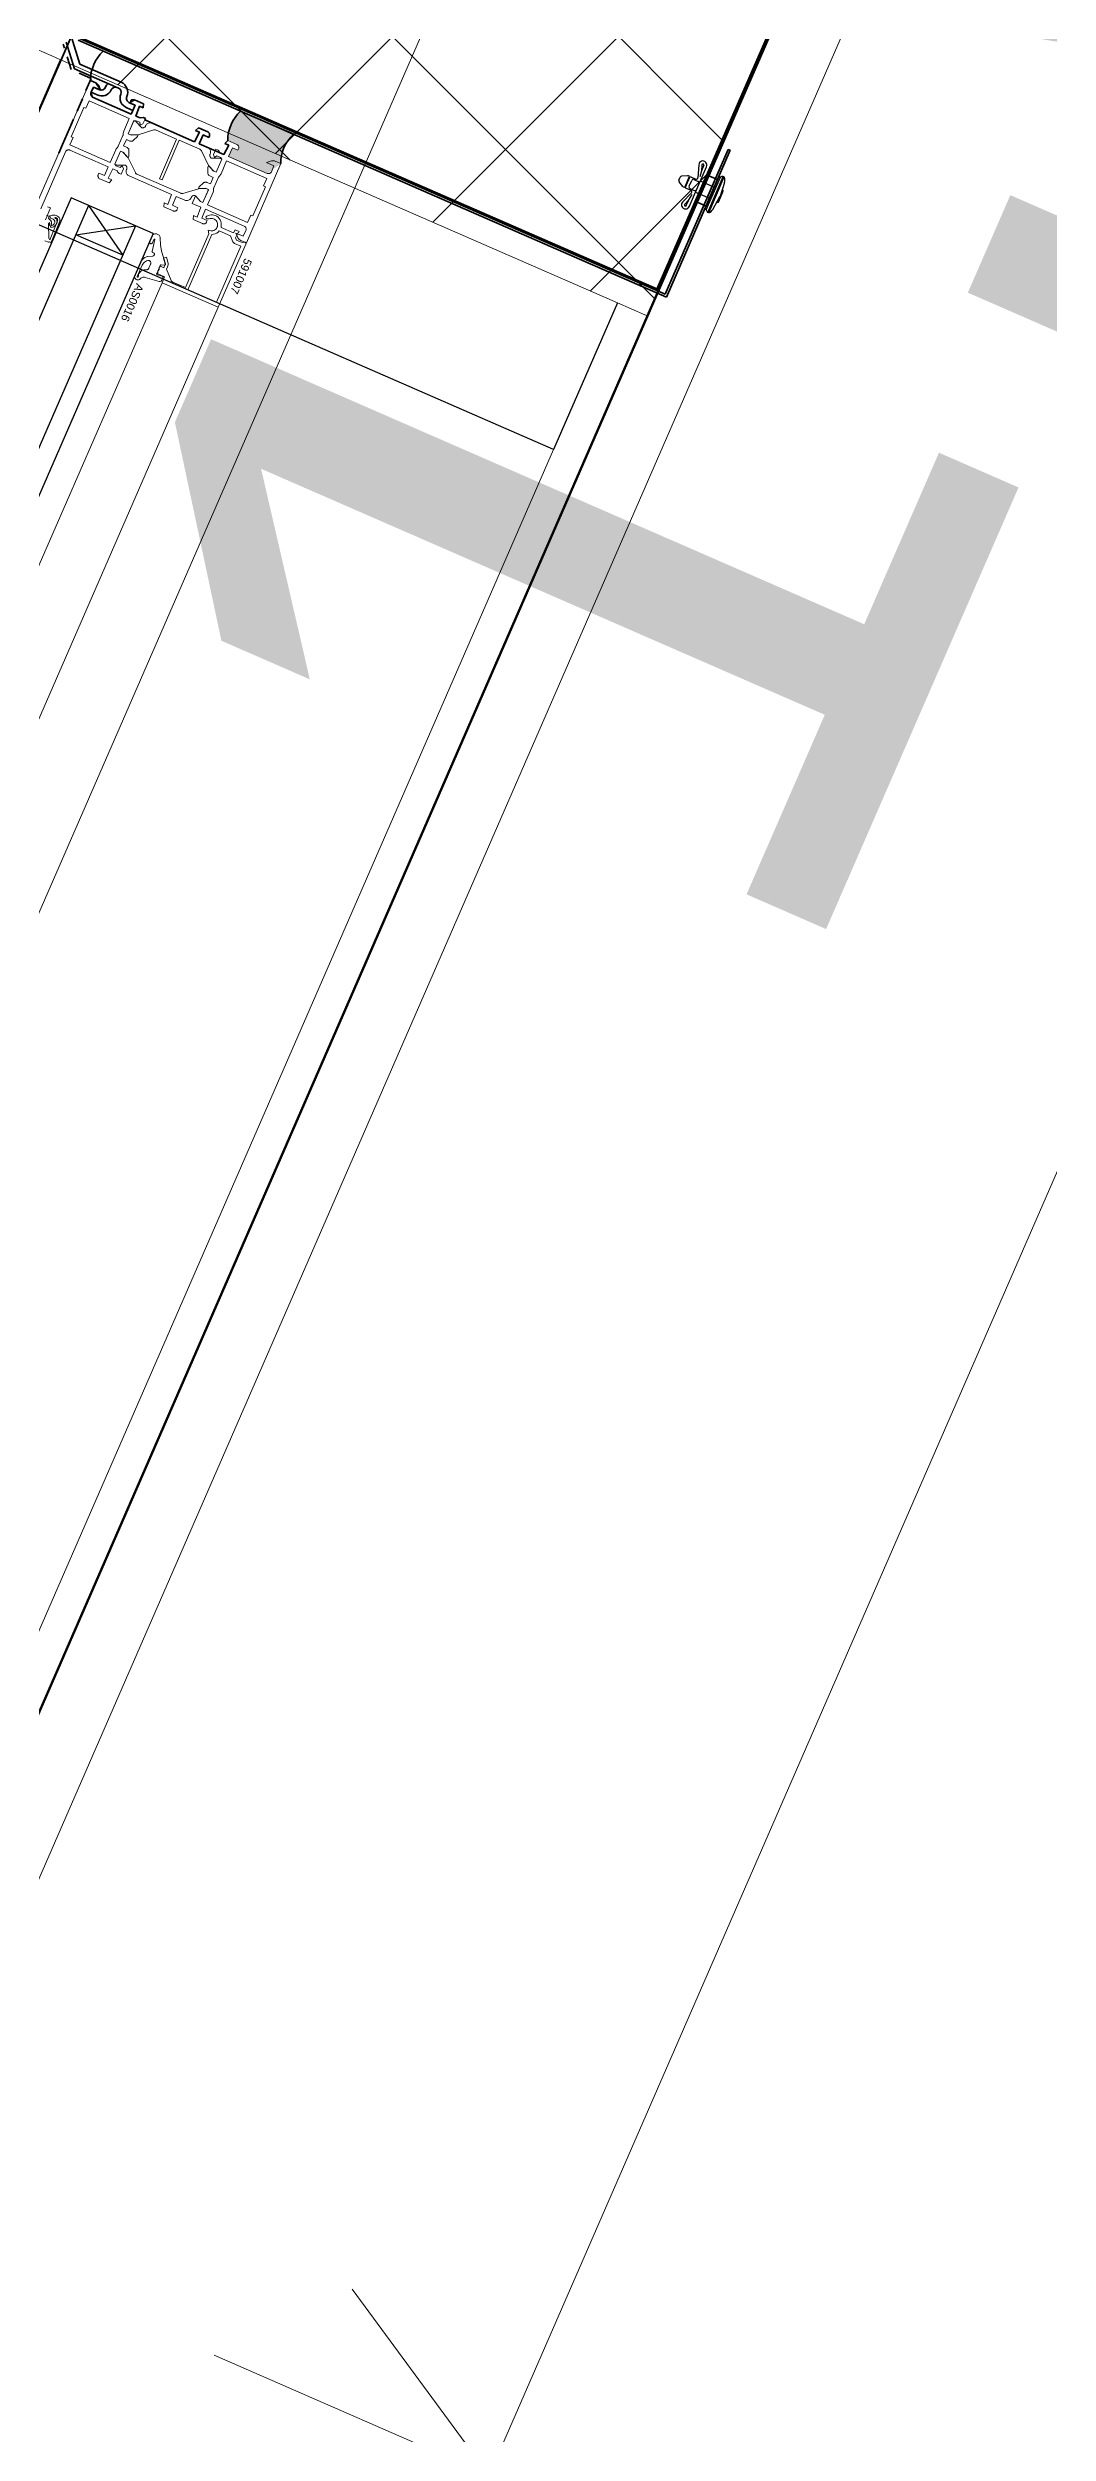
# Model space of a CAD drawing. Header units: millimetres. Extents: x -37281 to 954596, y -59787 to 956680.
# Drawn here: x 9544 to 9857, y -6371 to -5625 of the extents above; entities that cross this region are included whole.
import ezdxf

# ---------------------------------------------------------------- set-up
doc = ezdxf.new("R2010")
doc.units = ezdxf.units.MM
doc.header["$MEASUREMENT"] = 0
doc.linetypes.add('Dot & Dashed', pattern=[670.277762, 352.777767, -176.388884, 0, -141.111112])
doc.linetypes.add('STYLE_15', pattern=[6.944444, 4.165649, -2.778795])
for name, color, linetype, lineweight in [('0_Pen_No__2', 8, 'Continuous', 15), ('0_Pen_No__5', 7, 'Continuous', 25), ('0_Pen_No__6', 7, 'Continuous', 35), ('0_Pen_No__7', 7, 'Continuous', 35), ('0_Pen_No__9', 7, 'Continuous', 13), ('New_A-20-M_Roof_Pen_No__93', 8, 'Continuous', 13), ('New_A-25-M_Curtain_Wall_Pen_No__90', 8, 'Continuous', 20), ('New_A-25-M_Wall_Ext_Pen_No__1', 7, 'Continuous', 13), ('New_A-25-M_Wall_Ext_Pen_No__155', 5, 'Continuous', 35), ('New_A-25-M_Wall_Ext_Pen_No__87', 8, 'Continuous', 20), ('New_A-95-P_Drawing_Pen_No__1', 7, 'Continuous', 13), ('New_ArchiCAD Windows_Pen_No__1', 7, 'Continuous', 13), ('New_ArchiCAD Windows_Pen_No__3', 7, 'Continuous', 18)]:
    doc.layers.add(name, color=color, linetype=linetype, lineweight=lineweight)
for name, color, linetype, lineweight, true_color in [('0_Pen_No__40', 7, 'Continuous', 35, 0x2a2a2a), ('New_A-25-M_Curtain_Wall_Pen_No__69', 7, 'Continuous', 20, 0x606060), ('New_ArchiCAD Windows_Pen_No__23', 7, 'Continuous', 30, 0x2a2a2a)]:
    doc.layers.add(name, color=color, linetype=linetype, lineweight=lineweight, true_color=true_color)
for name, color, linetype in [('New_A-20-M_Roof', 7, 'Continuous'), ('New_A-25-M_Curtain_Wall', 7, 'Continuous'), ('New_A-25-M_Wall_Ext', 7, 'Continuous'), ('New_A-95-P_Drawing', 7, 'Continuous'), ('New_ArchiCAD Windows', 7, 'Continuous')]:
    doc.layers.add(name, color=color, linetype=linetype)
doc.styles.add('GENERATED_STYLE_3', font='')
doc.styles.add('GENERATED_STYLE_4', font='')
doc.styles.get('GENERATED_STYLE_3').set_extended_font_data('Arial')
doc.styles.get('GENERATED_STYLE_4').set_extended_font_data('Swis721 BT')
doc.dimstyles.new('GENERATED_STYLE__1', dxfattribs={"dimtxt": 250, "dimasz": 95, "dimexe": 0.18, "dimexo": 0, "dimgap": 0.09, "dimtad": 1, "dimdec": 0, "dimzin": 0, "dimdsep": 46, "dimtxsty": 'GENERATED_STYLE_4', "dimblk": 'ARROWHEAD_2', "dimblk1": 'ARROWHEAD_2', "dimblk2": 'ARROWHEAD_2', "dimcen": 0.09, "dimclrd": 7, "dimclre": 7, "dimclrt": 7, "dimadec": 0, "dimazin": 0, "dimtfac": 1, "dimtdec": 4, "dimtmove": 0, "dimatfit": 3, "dimfxl": 1, "dimtolj": 1, "dimtzin": 0, "dimarcsym": 0})

# ---------------------------------------------------------------- blocks, each defined once
blk = doc.blocks.new('Wall_2_3', base_point=(10092.6, -4631.3))
at = {"layer": 'New_A-25-M_Wall_Ext_Pen_No__87', "linetype": 'Continuous', "flags": 128}
for points in [[(10000.93, -4591.33), (2142.47, -22613.27)], [(2234.14, -22653.24), (10092.6, -4631.3)]]:
    blk.add_lwpolyline(points, dxfattribs=at)
blk = doc.blocks.new('Wall_4_3', base_point=(9982.59, -4632.6))
at = {"layer": 'New_A-25-M_Wall_Ext_Pen_No__87', "linetype": 'Continuous', "flags": 128}
blk.add_lwpolyline([(4871.77, -16353.33), (9982.59, -4632.6)], dxfattribs=at)
blk = doc.blocks.new('Double Window 19[11]_3')
at = {"layer": 'New_ArchiCAD Windows_Pen_No__1', "linetype": 'Continuous'}
for p, q in [((9548.65, -5629.01), (9548.19, -5628.81)), ((9722.35, -5704.76), (9548.65, -5629.01))]:
    blk.add_line(p, q, dxfattribs=at)
at = {"layer": 'New_ArchiCAD Windows_Pen_No__23', "linetype": 'Continuous'}
for p, q in [((9528.21, -5674.65), (9548.19, -5628.81)), ((9702.37, -5750.59), (9528.21, -5674.65)), ((9722.35, -5704.76), (9702.37, -5750.59))]:
    blk.add_line(p, q, dxfattribs=at)
at = {"layer": 'New_ArchiCAD Windows_Pen_No__3', "linetype": 'Continuous'}
for p, q in [((9171.94, -6992.06), (9731.52, -5708.75)), ((9702.37, -5750.59), (9362.62, -6529.74))]:
    blk.add_line(p, q, dxfattribs=at)
blk = doc.blocks.new('Wall_139_3', base_point=(10165.92, -4712.54))
at = {"layer": 'New_A-25-M_Wall_Ext_Pen_No__155', "linetype": 'Continuous'}
h = blk.add_hatch(dxfattribs=at)
h.set_pattern_fill('Grid_5x5_Diagonal_0003', color=256, style=0, pattern_type=2)
h.set_pattern_definition([(45, (0, 0), (-35.35534, 35.35534), []), (135, (0, 0), (35.35534, 35.35534), [])])
h.paths.add_polyline_path([(9831.34, -4566.65), (9396.94, -5562.86), (9410.69, -5568.86), (9413.44, -5570.06), (9545.44, -5627.61), (9548.19, -5628.81), (9548.65, -5629.01), (9722.35, -5704.76), (9730.88, -5708.47), (9731.52, -5708.75), (10165.92, -4712.54), (10165.27, -4712.26), (9983.05, -4632.8), (9982.59, -4632.6), (9979.84, -4631.4), (9847.84, -4573.85), (9845.09, -4572.65)])
at = {"layer": 'New_A-25-M_Wall_Ext_Pen_No__1', "linetype": 'Continuous'}
for p, q in [((9545.44, -5627.61), (9413.44, -5570.06)), ((9548.19, -5628.81), (9545.44, -5627.61)), ((9548.65, -5629.01), (9548.19, -5628.81)), ((9722.35, -5704.76), (9548.65, -5629.01)), ((9730.88, -5708.47), (9722.35, -5704.76)), ((9731.52, -5708.75), (9730.88, -5708.47))]:
    blk.add_line(p, q, dxfattribs=at)
at = {"layer": 'New_A-25-M_Wall_Ext_Pen_No__1', "linetype": 'Continuous', "flags": 128}
blk.add_lwpolyline([(9731.52, -5708.75), (10165.92, -4712.54)], dxfattribs=at)
at = {"layer": 'New_ArchiCAD Windows', "color": 251, "linetype": 'Continuous', "lineweight": 20, "true_color": 0x606060}
blk.add_blockref('Double Window 19[11]_3', (0, 0), dxfattribs=at)
blk = doc.blocks.new('Morph_1_3')
at = {"layer": 'New_A-20-M_Roof_Pen_No__93', "linetype": 'Continuous', "flags": 128}
blk.add_lwpolyline([(2064.53, -22792.01), (10012.82, -4564.06)], dxfattribs=at)
blk = doc.blocks.new('Beam_4_3', base_point=(10000.93, -4591.33))
at = {"layer": 'New_A-25-M_Curtain_Wall_Pen_No__69', "linetype": 'Dot & Dashed'}
blk.add_line((10000.93, -4591.33), (2142.47, -22613.27), dxfattribs=at)
at = {"layer": 'New_A-25-M_Curtain_Wall_Pen_No__90', "linetype": 'Continuous'}
for p, q in [((10000.93, -4591.33), (2142.47, -22613.27)), ((10203.2, -4679.52), (2344.74, -22701.46))]:
    blk.add_line(p, q, dxfattribs=at)
blk = doc.blocks.new('*D486')
at = {"layer": 'New_A-95-P_Drawing_Pen_No__1', "linetype": 'Continuous'}
for p, q in [((10444.54, -4791.67), (10358.8, -4675.56)), ((10426.1, -4677.59), (10401.67, -4733.62)), ((10315.74, -4696.14), (10487.61, -4771.09)), ((10401.67, -4733.62), (9682.21, -6383.58)), ((9639.34, -6325.52), (9725.07, -6441.64)), ((9596.27, -6346.11), (9768.14, -6421.05)), ((9682.21, -6383.58), (9657.77, -6439.61))]:
    blk.add_line(p, q, dxfattribs=at)
at = {"layer": 'New_A-95-P_Drawing_Pen_No__1', "insert": (9819.6, -5943.41), "char_height": 250, "attachment_point": 7, "rotation": 66.44041, "style": 'GENERATED_STYLE_4'}
blk.add_mtext('\\A1;{\\fSwis721 BT|b0|i0|c0|p34;1,800}', dxfattribs=at)
blk = doc.blocks.new('ARROWHEAD_2')
at = {"color": 0, "linetype": 'Continuous', "lineweight": 0}
for p, q in [((-0.3781, -0.655), (0.3781, 0.655)), ((0, 0), (-1, 0))]:
    blk.add_line(p, q, dxfattribs=at)

msp = doc.modelspace()

# ---------------------------------------------------------------- hatches: boundary and pattern name
at = {"layer": '0_Pen_No__7', "linetype": 'Continuous'}
msp.add_hatch(color=256, dxfattribs=at).paths.add_polyline_path([(9612.82, -5664.3), (9617.1, -5661.26, -0.224449), (9621.1, -5652.09), (9604.46, -5644.84, 0.199996), (9600.46, -5654), (9603.35, -5655.26, -0.414214), (9603.87, -5656.58), (9603.67, -5657.03), (9601.92, -5656.28), (9600.72, -5659.03)])

# ---------------------------------------------------------------- linework, layer by layer
at = {"layer": '0_Pen_No__2', "linetype": 'Continuous', "flags": 128}
for points in [[(9536.73, -5682.94), (9557.52, -5635.28), (9559.25, -5636.03), (9559.53, -5636.18), (9559.78, -5636.37), (9560, -5636.6), (9560.18, -5636.85), (9560.32, -5637.14), (9560.79, -5638.34), (9558.48, -5637.33), (9557.68, -5639.16), (9557.62, -5639.31), (9557.6, -5639.47), (9557.59, -5639.62), (9557.62, -5639.78), (9557.66, -5639.93), (9557.73, -5640.07), (9557.82, -5640.2), (9557.93, -5640.31), (9558.05, -5640.41), (9558.19, -5640.48), (9570.29, -5645.76), (9571.49, -5643.01), (9569.75, -5642.25), (9569.95, -5641.79), (9570.02, -5641.65), (9570.12, -5641.52), (9570.23, -5641.41), (9570.36, -5641.33), (9570.5, -5641.26), (9570.65, -5641.21), (9570.81, -5641.19), (9570.96, -5641.19), (9571.12, -5641.22), (9571.27, -5641.27), (9574.15, -5642.53), (9574.07, -5643.8), (9572.88, -5643.28), (9571.76, -5646.39), (9573.12, -5646.99), (9573.22, -5646.94), (9573.36, -5646.87), (9573.51, -5646.82), (9573.67, -5646.8), (9573.82, -5646.8), (9573.98, -5646.83), (9574.13, -5646.88), (9574.71, -5647.14), (9573.97, -5648.83), (9573.05, -5649.19), (9572.95, -5648.33), (9571.79, -5647.83), (9571.14, -5647.82), (9569.34, -5651.94), (9570.26, -5652.34), (9572.49, -5652.22), (9572.23, -5652.82), (9570.91, -5654), (9570.78, -5654.1), (9570.64, -5654.18), (9570.48, -5654.23), (9570.32, -5654.26), (9570.16, -5654.26), (9570, -5654.23), (9569.84, -5654.18), (9568.78, -5653.72), (9567.91, -5655.73), (9568.97, -5656.19), (9569.11, -5656.27), (9569.24, -5656.37), (9569.35, -5656.49), (9569.44, -5656.63), (9569.51, -5656.78), (9569.55, -5656.93), (9569.57, -5657.1), (9569.59, -5658.87), (9569.33, -5659.46), (9567.9, -5657.75), (9566.98, -5657.35), (9565.18, -5661.47), (9565.63, -5661.94), (9566.8, -5662.45), (9567.49, -5661.93), (9567.85, -5662.86), (9567.11, -5664.55), (9566.53, -5664.3), (9566.39, -5664.22), (9566.27, -5664.13), (9566.16, -5664.01), (9566.07, -5663.89), (9566, -5663.74), (9565.96, -5663.59), (9565.92, -5663.49), (9564.56, -5662.89), (9563.04, -5665.83), (9564.24, -5666.35), (9563.36, -5667.28), (9560.47, -5666.02), (9560.34, -5665.95), (9560.21, -5665.85), (9560.1, -5665.74), (9560.01, -5665.61), (9559.94, -5665.47), (9559.9, -5665.32), (9559.88, -5665.16), (9559.88, -5665.01), (9559.91, -5664.85), (9559.96, -5664.7), (9560.16, -5664.25), (9561.9, -5665), (9563.1, -5662.25), (9551.09, -5657.02), (9550.94, -5656.97), (9550.79, -5656.94), (9550.63, -5656.94), (9550.47, -5656.96), (9550.32, -5657), (9550.18, -5657.07), (9550.05, -5657.16), (9549.94, -5657.27), (9549.85, -5657.4), (9549.77, -5657.54), (9541.98, -5675.41)], [(9544.14, -5674.71), (9545.05, -5675.11), (9543.45, -5678.78)], [(9593.79, -5678.51), (9593.59, -5677.98), (9593.96, -5677.71), (9594.37, -5677.5), (9594.8, -5677.36), (9595.25, -5677.28), (9595.71, -5677.28), (9596.17, -5677.34), (9596.61, -5677.48), (9597.06, -5677.72), (9597.46, -5678.03), (9597.81, -5678.41), (9598.09, -5678.83), (9598.29, -5679.3), (9598.42, -5679.79), (9598.47, -5680.3), (9598.43, -5680.81), (9598.37, -5681.19), (9602.31, -5682.91), (9602.75, -5681.9), (9604.03, -5682.46), (9603.87, -5682.83), (9603.69, -5682.75), (9602.93, -5684.49), (9603.19, -5685.15), (9604.98, -5685.93), (9605.89, -5685.83), (9606.2, -5686.24), (9597.53, -5706.13), (9579.93, -5698.46), (9580.73, -5696.63), (9578.62, -5695.71), (9578.57, -5694.82), (9578.7, -5694.72), (9578.82, -5694.61), (9578.91, -5694.48), (9578.99, -5694.33), (9579.04, -5694.18), (9579.06, -5694.01), (9579.06, -5693.85), (9579.03, -5693.69), (9579.44, -5693.34), (9580.44, -5693.78), (9580.9, -5692.72), (9580.34, -5690.81), (9581.3, -5690.52), (9581.76, -5692.09), (9581.82, -5692.36), (9581.84, -5692.64), (9581.82, -5692.92), (9581.77, -5693.19), (9581.68, -5693.46), (9581.36, -5694.18), (9582.76, -5697.74), (9582.83, -5697.88), (9582.92, -5698.01), (9583.03, -5698.13), (9583.16, -5698.22), (9583.3, -5698.29), (9587.22, -5700)], [(9587.22, -5700), (9594.53, -5683.23), (9594.4, -5682.07), (9594.83, -5682.19), (9595.16, -5682.26), (9595.49, -5682.26), (9595.82, -5682.21), (9596.14, -5682.11), (9596.43, -5681.95), (9596.7, -5681.75), (9596.92, -5681.5), (9597.1, -5681.22), (9597.23, -5680.91), (9597.3, -5680.58), (9597.32, -5680.25), (9597.28, -5679.92), (9597.18, -5679.6), (9597.03, -5679.3), (9596.83, -5679.03), (9596.59, -5678.8), (9596.32, -5678.62), (9596.01, -5678.48), (9595.69, -5678.4), (9595.36, -5678.37), (9595.03, -5678.4), (9594.71, -5678.48), (9593.79, -5678.51)]]:
    msp.add_lwpolyline(points, dxfattribs=at)
for points in [[(9563.7, -5660.88), (9565.44, -5656.89), (9565.58, -5656.62), (9565.76, -5656.38), (9565.98, -5656.16), (9566.08, -5656.05), (9566.17, -5655.93), (9566.24, -5655.8), (9567.7, -5652.45), (9567.75, -5652.31), (9567.78, -5652.16), (9567.78, -5652.01), (9567.8, -5651.71), (9567.85, -5651.41), (9567.95, -5651.12), (9569.69, -5647.13), (9557.13, -5641.65), (9556.14, -5643.95), (9555.49, -5643.67), (9551.5, -5652.83), (9552.14, -5653.11), (9551.14, -5655.4)], [(9590.44, -5650.94), (9591.32, -5650.02), (9594.21, -5651.28), (9594.35, -5651.35), (9594.47, -5651.44), (9594.58, -5651.56), (9594.67, -5651.69), (9594.74, -5651.83), (9594.79, -5651.98), (9594.81, -5652.13), (9594.81, -5652.29), (9594.78, -5652.44), (9594.73, -5652.59), (9594.53, -5653.05), (9592.79, -5652.29), (9591.59, -5655.04), (9594.22, -5656.19), (9594.42, -5656.3), (9594.61, -5656.44), (9594.78, -5656.61), (9594.91, -5656.8), (9595.01, -5657.01), (9595.08, -5657.24), (9595.11, -5657.47), (9595.11, -5657.71), (9595.07, -5657.94), (9594.99, -5658.16), (9594.95, -5658.25), (9594.9, -5658.4), (9594.87, -5658.56), (9594.87, -5658.71), (9594.89, -5658.87), (9594.94, -5659.02), (9595.01, -5659.16), (9595.1, -5659.29), (9595.21, -5659.4), (9595.33, -5659.5), (9595.47, -5659.57), (9597.89, -5659.53), (9598.62, -5659.85), (9596.86, -5663.89), (9596.13, -5663.57), (9594.5, -5661.79), (9592.25, -5657.22), (9592.18, -5657.1), (9592.09, -5656.99), (9591.99, -5656.89), (9591.88, -5656.81), (9591.75, -5656.75), (9585.32, -5653.95), (9579.93, -5666.32), (9579.1, -5665.96), (9584.5, -5653.59), (9578.07, -5650.78), (9577.93, -5650.73), (9577.8, -5650.71), (9577.66, -5650.7), (9577.52, -5650.71), (9577.38, -5650.74), (9572.5, -5652.2), (9570.09, -5652.21), (9569.36, -5651.89), (9571.12, -5647.86), (9571.85, -5648.18), (9573.47, -5649.98), (9573.62, -5650.03), (9573.77, -5650.06), (9573.93, -5650.06), (9574.08, -5650.04), (9574.23, -5649.99), (9574.38, -5649.92), (9574.5, -5649.83), (9574.62, -5649.72), (9574.71, -5649.6), (9574.79, -5649.46), (9574.83, -5649.37), (9574.94, -5649.16), (9575.08, -5648.97), (9575.25, -5648.81), (9575.44, -5648.67), (9575.65, -5648.57), (9575.88, -5648.5), (9576.11, -5648.47), (9576.35, -5648.48), (9576.58, -5648.52), (9576.8, -5648.59), (9590.12, -5654.4), (9591.64, -5651.46)], [(9580.58, -5673.48), (9581.78, -5674), (9582.9, -5670.89), (9569.61, -5665.09), (9569.4, -5664.98), (9569.21, -5664.84), (9569.05, -5664.67), (9568.91, -5664.48), (9568.81, -5664.27), (9568.74, -5664.04), (9568.71, -5663.81), (9568.71, -5663.57), (9568.75, -5663.34), (9568.83, -5663.12), (9568.87, -5663.03), (9568.92, -5662.88), (9568.95, -5662.72), (9568.95, -5662.57), (9568.93, -5662.41), (9568.88, -5662.26), (9568.82, -5662.12), (9568.73, -5661.99), (9568.62, -5661.88), (9568.49, -5661.78), (9568.35, -5661.71), (9565.94, -5661.75), (9565.2, -5661.43), (9566.96, -5657.39), (9567.7, -5657.71), (9569.32, -5659.49), (9571.58, -5664.06), (9571.65, -5664.18), (9571.73, -5664.29), (9571.83, -5664.39), (9571.95, -5664.47), (9572.07, -5664.53), (9585.76, -5670.5), (9585.89, -5670.55), (9586.02, -5670.57), (9586.16, -5670.58), (9586.3, -5670.57), (9586.44, -5670.54), (9591.32, -5669.08), (9593.73, -5669.07), (9594.46, -5669.39), (9592.7, -5673.42), (9591.97, -5673.1), (9590.35, -5671.3), (9590.2, -5671.25), (9590.05, -5671.22), (9589.89, -5671.22), (9589.74, -5671.24), (9589.59, -5671.29), (9589.45, -5671.36), (9589.32, -5671.45), (9589.2, -5671.56), (9589.11, -5671.68), (9589.04, -5671.82), (9589, -5671.91), (9588.89, -5672.12), (9588.74, -5672.31), (9588.57, -5672.47), (9588.38, -5672.61), (9588.17, -5672.71), (9587.94, -5672.78), (9587.71, -5672.81), (9587.48, -5672.81), (9587.24, -5672.76), (9587.02, -5672.69), (9584.36, -5671.53), (9583.16, -5674.28), (9584.91, -5675.04), (9584.71, -5675.5), (9584.63, -5675.63), (9584.54, -5675.76), (9584.43, -5675.87), (9584.3, -5675.96), (9584.16, -5676.03), (9584.01, -5676.07), (9583.85, -5676.09), (9583.69, -5676.09), (9583.54, -5676.06), (9583.39, -5676.01), (9580.5, -5674.75)], [(9593.53, -5675.52), (9605.63, -5680.8), (9605.77, -5680.87), (9605.89, -5680.97), (9606, -5681.08), (9606.09, -5681.21), (9606.16, -5681.35), (9606.21, -5681.5), (9606.23, -5681.66), (9606.23, -5681.81), (9606.2, -5681.97), (9606.15, -5682.12), (9605.35, -5683.95), (9603.03, -5682.94), (9603.51, -5684.15), (9603.64, -5684.43), (9603.82, -5684.68), (9604.04, -5684.91), (9604.29, -5685.1), (9604.57, -5685.25), (9606.31, -5686.01), (9617.1, -5661.26), (9615.36, -5660.5), (9615.06, -5660.4), (9614.75, -5660.34), (9614.44, -5660.33), (9614.13, -5660.38), (9613.83, -5660.47), (9612.63, -5660.94), (9614.94, -5661.95), (9614.14, -5663.78), (9614.07, -5663.92), (9613.97, -5664.05), (9613.86, -5664.16), (9613.73, -5664.25), (9613.59, -5664.32), (9613.44, -5664.36), (9613.28, -5664.38), (9613.13, -5664.38), (9612.97, -5664.35), (9612.82, -5664.3), (9600.72, -5659.03), (9601.92, -5656.28), (9603.67, -5657.03), (9603.87, -5656.58), (9603.92, -5656.43), (9603.94, -5656.27), (9603.95, -5656.12), (9603.93, -5655.96), (9603.88, -5655.81), (9603.81, -5655.67), (9603.72, -5655.54), (9603.61, -5655.43), (9603.49, -5655.33), (9603.35, -5655.26), (9600.46, -5654), (9599.58, -5654.93), (9600.78, -5655.45), (9599.26, -5658.39), (9597.9, -5657.79), (9597.87, -5657.69), (9597.82, -5657.54), (9597.75, -5657.39), (9597.66, -5657.27), (9597.55, -5657.15), (9597.43, -5657.06), (9597.29, -5656.98), (9596.71, -5656.73), (9595.97, -5658.42), (9596.33, -5659.35), (9597.03, -5658.83), (9598.19, -5659.34), (9598.64, -5659.81), (9596.84, -5663.93), (9595.92, -5663.53), (9594.49, -5661.82), (9594.23, -5662.41), (9594.26, -5664.18), (9594.27, -5664.35), (9594.32, -5664.5), (9594.38, -5664.65), (9594.47, -5664.79), (9594.58, -5664.91), (9594.71, -5665.01), (9594.86, -5665.09), (9595.92, -5665.55), (9595.04, -5667.56), (9593.98, -5667.1), (9593.82, -5667.05), (9593.66, -5667.02), (9593.5, -5667.02), (9593.34, -5667.05), (9593.18, -5667.1), (9593.04, -5667.18), (9592.91, -5667.28), (9591.59, -5668.46), (9591.33, -5669.06), (9593.57, -5668.94), (9594.48, -5669.34), (9592.7, -5673.42), (9591.97, -5673.1), (9590.35, -5671.3), (9589.31, -5673.69), (9592.06, -5674.89), (9590.95, -5678), (9589.75, -5677.48), (9589.67, -5678.75), (9592.56, -5680.01), (9592.7, -5680.06), (9592.86, -5680.09), (9593.02, -5680.09), (9593.17, -5680.07), (9593.32, -5680.02), (9593.46, -5679.96), (9593.59, -5679.87), (9593.7, -5679.76), (9593.8, -5679.63), (9593.87, -5679.49), (9594.07, -5679.03), (9592.33, -5678.27)], [(9594.13, -5674.15), (9595.87, -5670.16), (9595.97, -5669.87), (9596.03, -5669.57), (9596.04, -5669.27), (9596.04, -5669.12), (9596.07, -5668.97), (9596.12, -5668.83), (9597.58, -5665.48), (9597.65, -5665.35), (9597.74, -5665.23), (9597.85, -5665.12), (9598.06, -5664.9), (9598.24, -5664.66), (9598.39, -5664.39), (9600.13, -5660.4), (9612.68, -5665.88), (9611.68, -5668.17), (9612.33, -5668.45), (9608.33, -5677.61), (9607.69, -5677.33), (9606.69, -5679.63)], [(9588.02, -5700.68), (9596.91, -5704.55), (9604.54, -5687.05), (9602.63, -5686.21), (9602.5, -5686.14), (9602.37, -5686.05), (9602.26, -5685.93), (9602.17, -5685.8), (9602.1, -5685.66), (9601.38, -5683.81), (9597.79, -5682.25), (9597.44, -5682.63), (9597.02, -5682.94), (9596.56, -5683.18), (9596.06, -5683.34), (9595.55, -5683.41)]]:
    msp.add_lwpolyline(points, close=True, dxfattribs=at)
at = {"layer": '0_Pen_No__40', "linetype": 'Continuous'}
for p, q in [((10020.47, -5045.13), (9734.72, -5700.46)), ((10021.12, -5045.41), (9735.36, -5700.74)), ((9735.36, -5700.74), (9552.03, -5620.79)), ((9553.66, -5622.68), (9737.68, -5702.93)), ((9553.93, -5622.04), (9737.32, -5702)), ((9565.9, -5627.26), (9735.4, -5701.17)), ((9551.69, -5648.63), (9548.8, -5655.27)), ((9612.47, -5648.33), (9621.14, -5652.11)), ((9612.47, -5648.33), (9621.18, -5652.13)), ((9548.8, -5655.27), (9547.6, -5658.02)), ((9757.02, -5656.81), (9737.32, -5702)), ((9737.68, -5702.93), (9757.66, -5657.09)), ((9757.66, -5657.09), (9757.02, -5656.81)), ((9735.36, -5700.74), (2596.69, -22071.98))]:
    msp.add_line(p, q, dxfattribs=at)
at = {"layer": '0_Pen_No__40', "linetype": 'Continuous', "flags": 128}
msp.add_lwpolyline([(9753.67, -5666.26), (9750.92, -5665.06), (9747.32, -5673.31), (9750.07, -5674.51)], close=True, dxfattribs=at)
at = {"layer": '0_Pen_No__5', "linetype": 'Continuous'}
for p, q in [((9741.59, -5666.38), (9741.98, -5665.48)), ((9744.32, -5665.02), (9742.43, -5665.16)), ((9743.4, -5668.72), (9744.93, -5665.22)), ((9743.56, -5668.79), (9745.09, -5665.29)), ((9744.93, -5665.22), (9744.57, -5665.06)), ((9744.75, -5674.71), (9750.18, -5662.23)), ((9744.93, -5665.65), (9744.77, -5665.58)), ((9745.09, -5665.29), (9746.91, -5666.08)), ((9747.8, -5661.59), (9747.53, -5665.64)), ((9748.61, -5663.51), (9748.12, -5665.42)), ((9748.73, -5661.65), (9748.61, -5663.51)), ((9749.37, -5661.75), (9748.61, -5663.51)), ((9749.71, -5675.34), (9754.03, -5665.43)), ((9750.12, -5675.7), (9754.56, -5665.48)), ((9750.58, -5676.5), (9755.46, -5665.27)), ((9750.9, -5676.64), (9755.78, -5665.41)), ((9754.56, -5665.48), (9754.03, -5665.43)), ((9755.85, -5665.44), (9755.44, -5665.26)), ((9551.47, -5671.91), (9276.37, -6302.31)), ((9577.13, -5683.1), (9551.47, -5671.91)), ((9742.84, -5668.41), (9741.66, -5666.93)), ((9742.71, -5673.29), (9745.49, -5670.34)), ((9743.4, -5668.72), (9743.05, -5668.56)), ((9743.39, -5673.93), (9744.67, -5672.57)), ((9743.72, -5668.42), (9743.56, -5668.35)), ((9743.56, -5668.79), (9745.38, -5669.58)), ((9743.9, -5674.34), (9744.67, -5672.57)), ((9744.67, -5672.57), (9745.73, -5670.91)), ((9744.78, -5668.34), (9745.58, -5666.48)), ((9745.05, -5669.04), (9746.39, -5669.62)), ((9746.28, -5666.21), (9747.62, -5666.79)), ((9746.73, -5670.17), (9751.13, -5672.08)), ((9748.25, -5666.67), (9752.65, -5668.58)), ((9752.18, -5675.54), (9754.41, -5671.55)), ((9753.95, -5673.34), (9755.45, -5669.9)), ((9755.85, -5667.1), (9754.45, -5671.45)), ((9755.1, -5669.43), (9755.45, -5669.9)), ((9556.97, -5674.31), (9281.87, -6304.7)), ((9556.97, -5674.31), (9567.64, -5689.87)), ((9750.12, -5675.7), (9749.71, -5675.34)), ((9750.96, -5676.67), (9750.55, -5676.49)), ((9753.37, -5673.4), (9753.95, -5673.34)), ((9571.63, -5680.71), (9296.54, -6311.1)), ((9577.13, -5683.1), (9302.29, -6312.92)), ((9552.97, -5683.48), (9571.63, -5680.71)), ((9567.64, -5689.87), (9552.97, -5683.48))]:
    msp.add_line(p, q, dxfattribs=at)
for centre, radius, start, end in [((9742.47, -5665.69), 0.532, 94.28148, 156.48563), ((9744.36, -5665.55), 0.532, 66.48563, 94.28148), ((9747.07, -5665.64), 0.468, 242.69563, 0.21516), ((9749.05, -5661.68), 1.26, 333.83569, 176.21557), ((9749.05, -5661.68), 0.325, 333.83569, 176.21557), ((9755.49, -5667.31), 2.05, 91.35228, 116.90835), ((9752.6, -5666.29), 3.35, 345.98255, 14.62403), ((9742.07, -5666.6), 0.532, 156.48563, 218.68977), ((9743.26, -5668.07), 0.532, 218.68977, 246.48563), ((9745.26, -5668.55), 0.532, 156.48563, 246.48563), ((9745.17, -5670), 0.468, 312.75607, 70.27561), ((9746.07, -5666.69), 0.532, 66.48563, 156.48563), ((9746.6, -5669.13), 0.532, 246.48563, 336.48563), ((9747.41, -5667.28), 0.532, 336.48563, 66.48563), ((9753.95, -5671.29), 0.532, 330.81877, 342.15248), ((9743.63, -5674.15), 1.26, 136.75567, 339.13555), ((9743.63, -5674.15), 0.325, 136.75567, 339.13555), ((9752.08, -5675.13), 2.05, 196.06289, 221.61896), ((9749.37, -5673.71), 3.35, 298.3472, 326.98868)]:
    msp.add_arc(centre, radius, start, end, dxfattribs=at)
at = {"layer": '0_Pen_No__6', "linetype": 'STYLE_15', "flags": 128}
for points in [[(9557.8, -5634.63), (9551.47, -5631.87), (9549.05, -5623.94)], [(9557.8, -5634.63), (9551.52, -5649.02)]]:
    msp.add_lwpolyline(points, dxfattribs=at)
at = {"layer": '0_Pen_No__7', "linetype": 'Continuous'}
for p, q in [((9552.55, -5631.63), (9549.95, -5623.25)), ((9554.19, -5630.17), (9551.59, -5621.78)), ((9566.33, -5637.64), (9552.55, -5631.63)), ((9567.15, -5635.82), (9554.19, -5630.17)), ((9559.25, -5636.03), (9557.52, -5635.28)), ((9557.68, -5639.16), (9558.48, -5637.33)), ((9558.19, -5640.48), (9557.68, -5639.16)), ((9557.78, -5638.93), (9558.48, -5637.33)), ((9559.63, -5639.74), (9557.78, -5638.93)), ((9570.29, -5645.76), (9558.19, -5640.48)), ((9558.48, -5637.33), (9560.79, -5638.34)), ((9560.33, -5638.14), (9558.48, -5637.33)), ((9560.79, -5638.34), (9559.25, -5636.03)), ((9571.49, -5643.01), (9569.64, -5642.2)), ((9571.27, -5641.27), (9569.75, -5642.25)), ((9569.75, -5642.25), (9571.49, -5643.01)), ((9571.49, -5643.01), (9570.29, -5645.76)), ((9570.79, -5644.61), (9571.49, -5643.01)), ((9574.15, -5642.53), (9571.27, -5641.27)), ((9571.76, -5646.39), (9572.88, -5643.28)), ((9572.88, -5643.28), (9574.07, -5643.8)), ((9574.07, -5643.8), (9574.15, -5642.53)), ((9568.94, -5643.8), (9570.79, -5644.61)), ((9573.12, -5646.99), (9571.76, -5646.39)), ((9574.13, -5646.88), (9573.12, -5646.99)), ((9574.71, -5647.14), (9574.13, -5646.88)), ((9574.51, -5647.59), (9574.71, -5647.14)), ((9590.12, -5654.4), (9574.51, -5647.59)), ((9591.32, -5650.02), (9590.44, -5650.94)), ((9591.32, -5650.02), (9594.21, -5651.28)), ((9621.1, -5652.09), (9604.46, -5644.84)), ((9591.64, -5651.46), (9590.12, -5654.4)), ((9590.44, -5650.94), (9591.64, -5651.46)), ((9592.79, -5652.29), (9591.59, -5655.04)), ((9591.59, -5655.04), (9599.26, -5658.39)), ((9594.53, -5653.05), (9592.79, -5652.29)), ((9594.21, -5651.28), (9594.74, -5651.83)), ((9594.73, -5652.59), (9594.53, -5653.05)), ((9594.74, -5651.83), (9594.73, -5652.59)), ((9599.26, -5658.39), (9600.78, -5655.45)), ((9599.58, -5654.93), (9600.46, -5654)), ((9600.78, -5655.45), (9599.58, -5654.93))]:
    msp.add_line(p, q, dxfattribs=at)
for centre, radius, start, end in [((9570.51, -5635.49), 13, 133.82073, 179.06009), ((9565.76, -5638.95), 3.43, 336.44041, 66.44041), ((9561.1, -5636.88), 3.22, 242.72544, 335.75773), ((9560.9, -5636.83), 1.43, 246.44041, 336.44041), ((9565.35, -5638.77), 3.43, 131.83611, 156.44041), ((9565.35, -5638.77), 1.43, 66.44041, 156.44041), ((9565.76, -5638.95), 1.43, 336.44041, 66.44041), ((9570.03, -5640.77), 3.22, 157.12309, 250.15539), ((9570.21, -5640.89), 1.43, 156.44041, 246.44041), ((9613.46, -5654.21), 13, 133.82073, 179.06009), ((9628.79, -5660.9), 11.7, 131.13975, 181.74107)]:
    msp.add_arc(centre, radius, start, end, dxfattribs=at)
at = {"layer": '0_Pen_No__9', "linetype": 'Continuous'}
for p, q in [((9579.93, -5698.46), (9315.19, -6305.09)), ((9597.53, -5706.13), (9332.79, -6312.77))]:
    msp.add_line(p, q, dxfattribs=at)
at = {"layer": '0_Pen_No__9', "linetype": 'Continuous', "flags": 128}
msp.add_lwpolyline([(9543.81, -5677.5), (9544.59, -5677.66), (9544.45, -5678.29), (9544.81, -5678.81), (9544.92, -5678.85), (9545.02, -5678.91), (9545.11, -5678.99), (9545.19, -5679.08), (9545.26, -5679.18), (9545.3, -5679.29), (9545.33, -5679.41), (9545.37, -5679.58), (9545.39, -5679.76), (9545.38, -5679.94), (9545.34, -5680.11), (9545.27, -5680.28), (9545.51, -5680.56), (9545.72, -5680.47), (9545.91, -5680.34), (9546.07, -5680.19), (9546.22, -5680.02), (9546.33, -5679.82), (9546.41, -5679.61), (9546.43, -5679.47), (9546.42, -5679.34), (9546.39, -5679.21), (9546.34, -5679.08), (9546.27, -5678.97), (9546.18, -5678.87), (9546.07, -5678.78), (9545.89, -5678.63), (9545.69, -5678.5), (9545.47, -5678.4), (9545.24, -5678.34), (9545.01, -5678.31), (9544.82, -5677.6), (9545.2, -5677.44), (9545.61, -5677.34), (9546.03, -5677.31), (9546.45, -5677.36), (9546.85, -5677.48), (9547.23, -5677.66), (9547.57, -5677.9), (9547.72, -5678.09), (9547.84, -5678.3), (9547.92, -5678.53), (9547.97, -5678.76), (9547.97, -5679), (9547.94, -5679.24), (9547.87, -5679.47), (9545.45, -5685.35), (9545.17, -5685.91), (9544.61, -5685.64), (9544.54, -5685.8), (9544.37, -5685.75), (9543.22, -5685.34)], dxfattribs=at)
for points in [[(9544.96, -5684.83), (9547.27, -5679.11), (9547.29, -5678.97), (9547.28, -5678.82), (9547.24, -5678.68), (9547.19, -5678.55), (9547.11, -5678.42), (9547.02, -5678.31), (9546.9, -5678.22), (9546.78, -5678.15), (9546.64, -5678.1), (9546.5, -5678.07), (9546.44, -5678.23), (9546.63, -5678.37), (9546.79, -5678.55), (9546.92, -5678.74), (9547.01, -5678.96), (9547.07, -5679.19), (9547.09, -5679.43), (9547.08, -5679.66), (9546.95, -5680), (9546.77, -5680.31), (9546.54, -5680.59), (9546.27, -5680.82), (9545.97, -5681.01), (9545.63, -5681.15), (9545.29, -5681.24), (9544.67, -5680.12), (9544.88, -5679.9), (9544.78, -5679.6), (9544.43, -5680.08), (9544.48, -5684.54), (9544.71, -5685.01), (9544.89, -5685)], [(9578.98, -5698.11), (9579.11, -5698.12), (9579.25, -5698.11), (9579.37, -5698.08), (9579.5, -5698.02), (9579.61, -5697.95), (9579.71, -5697.86), (9579.79, -5697.76), (9579.85, -5697.64), (9580.2, -5696.83), (9580.22, -5696.79), (9580.23, -5696.74), (9580.23, -5696.69), (9580.22, -5696.64), (9580.2, -5696.59), (9580.17, -5696.54), (9580.14, -5696.5), (9580.1, -5696.47), (9580.06, -5696.45), (9580.01, -5696.43), (9578.44, -5695.95), (9578.4, -5695.94), (9578.35, -5695.91), (9578.31, -5695.88), (9578.28, -5695.84), (9578.26, -5695.79), (9578.24, -5695.75), (9578.23, -5695.7), (9578.23, -5695.65), (9578.24, -5695.6), (9578.25, -5695.55), (9579.33, -5693.08), (9579.35, -5693.04), (9579.38, -5693), (9579.41, -5692.97), (9579.45, -5692.95), (9579.49, -5692.93), (9579.53, -5692.91), (9579.58, -5692.9), (9579.62, -5692.9), (9580.69, -5692.97), (9580.74, -5692.97), (9580.79, -5692.96), (9580.84, -5692.94), (9580.88, -5692.92), (9580.92, -5692.88), (9580.95, -5692.85), (9580.98, -5692.8), (9581, -5692.76), (9581.01, -5692.71), (9581.01, -5692.66), (9581, -5692.61), (9580.99, -5692.56), (9580.4, -5690.63), (9579.77, -5688.64), (9579.41, -5686.59), (9579.35, -5684.5), (9579.32, -5684.27), (9579.25, -5684.04), (9579.14, -5683.83), (9578.99, -5683.64), (9578.81, -5683.48), (9578.61, -5683.35), (9578.39, -5683.25), (9578.16, -5683.2), (9577.92, -5683.18), (9577.68, -5683.21), (9577.45, -5683.28), (9577.24, -5683.38), (9577.05, -5683.52), (9576.88, -5683.69), (9576.05, -5685.58), (9576.03, -5685.66), (9576.01, -5685.74), (9576.01, -5685.82), (9576.03, -5685.91), (9576.05, -5685.98), (9576.09, -5686.06), (9576.14, -5686.12), (9576.21, -5686.18), (9576.27, -5686.22), (9576.35, -5686.25), (9576.43, -5686.28), (9576.51, -5686.28), (9576.6, -5686.27), (9576.68, -5686.25), (9576.75, -5686.22), (9576.82, -5686.18), (9576.88, -5686.12), (9576.93, -5686.05), (9576.97, -5685.98), (9577.4, -5685.01), (9577.42, -5684.97), (9577.44, -5684.93), (9577.48, -5684.89), (9577.52, -5684.86), (9577.56, -5684.84), (9577.6, -5684.83), (9577.65, -5684.82), (9577.67, -5684.86), (9577.67, -5684.91), (9577.67, -5684.96), (9577.67, -5685), (9576.79, -5688.67), (9576.78, -5688.75), (9576.8, -5688.82), (9576.82, -5688.86), (9576.85, -5688.9), (9576.88, -5688.93), (9576.92, -5688.96), (9576.96, -5688.98), (9577.24, -5689.11), (9577.32, -5689.15), (9577.39, -5689.2), (9577.45, -5689.27), (9577.49, -5689.34), (9577.52, -5689.42), (9577.54, -5689.51), (9577.54, -5689.6), (9577.53, -5689.68), (9577.5, -5689.77), (9577.46, -5689.84), (9577.41, -5689.91), (9577.34, -5689.97), (9577.09, -5690.15), (9577.05, -5690.18), (9577.01, -5690.2), (9576.97, -5690.21), (9576.92, -5690.21), (9575.5, -5690.27), (9575.43, -5690.28), (9575.36, -5690.3), (9575.03, -5690.41), (9574.57, -5690.6), (9574.15, -5690.88), (9573.78, -5691.22), (9573.47, -5691.61), (9573.23, -5692.05), (9571.43, -5696.17), (9571.38, -5696.33), (9571.35, -5696.5), (9571.36, -5696.66), (9571.38, -5696.82), (9571.44, -5696.98), (9571.52, -5697.13), (9571.62, -5697.26), (9571.74, -5697.37), (9571.88, -5697.46), (9572.04, -5697.52), (9572.2, -5697.56), (9572.36, -5697.57), (9572.53, -5697.56), (9572.69, -5697.52), (9572.84, -5697.45), (9572.98, -5697.35), (9573.1, -5697.24), (9573.27, -5697.07), (9573.47, -5696.94), (9573.69, -5696.83), (9573.93, -5696.77), (9574.17, -5696.74), (9574.41, -5696.75), (9574.65, -5696.8)], [(9576.35, -5692.65), (9576.4, -5692.52), (9576.42, -5692.39), (9576.42, -5692.25), (9576.39, -5692.12), (9576.35, -5691.99), (9576.28, -5691.87), (9576.19, -5691.77), (9576.09, -5691.68), (9575.98, -5691.61), (9575.85, -5691.56), (9575.72, -5691.53), (9575.58, -5691.53), (9575.45, -5691.55), (9575.07, -5691.66), (9574.72, -5691.83), (9574.4, -5692.06), (9574.12, -5692.33), (9573.88, -5692.64), (9573.7, -5692.99), (9572.15, -5696.54), (9572.14, -5696.56), (9572.14, -5696.59), (9572.14, -5696.61), (9572.14, -5696.64), (9572.15, -5696.66), (9572.16, -5696.68), (9572.18, -5696.7), (9572.19, -5696.72), (9572.21, -5696.73), (9572.24, -5696.74), (9572.26, -5696.75), (9572.29, -5696.75), (9572.31, -5696.75), (9572.33, -5696.74), (9572.36, -5696.73), (9572.38, -5696.72), (9572.4, -5696.7), (9572.41, -5696.68), (9572.42, -5696.66), (9572.57, -5696.32), (9572.59, -5696.28), (9572.59, -5696.23), (9572.59, -5696.19), (9572.59, -5696.14), (9572.58, -5696.1), (9572.56, -5696.06), (9572.53, -5696.02), (9572.5, -5695.98), (9572.53, -5695.9), (9572.71, -5695.56), (9572.94, -5695.26), (9573.22, -5694.99), (9573.53, -5694.76), (9573.87, -5694.59), (9574.24, -5694.47), (9574.62, -5694.41), (9575, -5694.41), (9575.13, -5694.41), (9575.25, -5694.39), (9575.37, -5694.35), (9575.48, -5694.29), (9575.58, -5694.22), (9575.66, -5694.14), (9575.74, -5694.04), (9575.8, -5693.93)]]:
    msp.add_lwpolyline(points, close=True, dxfattribs=at)

# ---------------------------------------------------------------- block references
at = {"layer": 'New_A-20-M_Roof', "linetype": 'Continuous', "lineweight": 0}
msp.add_blockref('Morph_1_3', (0, 0), dxfattribs=at)
at = {"layer": 'New_A-25-M_Curtain_Wall', "color": 8, "lineweight": 20}
msp.add_blockref('Beam_4_3', (10000.93, -4591.33), dxfattribs=at)
at = {"layer": 'New_A-25-M_Wall_Ext', "color": 250, "lineweight": 50, "true_color": 0x2a2a2a}
for name, p in [('Wall_4_3', (9982.59, -4632.6)), ('Wall_139_3', (10165.92, -4712.54)), ('Wall_2_3', (10092.6, -4631.3))]:
    msp.add_blockref(name, p, dxfattribs=at)

# ---------------------------------------------------------------- texts
at = {"layer": '0_Pen_No__7', "linetype": 'Continuous', "char_height": 2.5, "attachment_point": 7, "rotation": 246.44041, "style": 'GENERATED_STYLE_3'}
for s, insert in [('\\A1;{\\fArial|b0|i0|c0|p34;591007}', (9605.82, -5690.6)), ('\\A1;{\\fArial|b0|i0|c0|p34;AS0016}', (9571.94, -5698.49))]:
    msp.add_mtext(s, dxfattribs=dict(at, insert=insert))

# ---------------------------------------------------------------- dimensions: what is measured, and where the dimension line sits
at = {"layer": 'New_A-95-P_Drawing', "linetype": 'Continuous'}
dim = msp.add_linear_dim(base=(9682.21, -6383.58), p1=(10089.36, -4597.43), p2=(9369.9, -6247.4), angle=246.44041, dimstyle='GENERATED_STYLE__1', dxfattribs=at)
dim.commit()
dim.dimension.update_dxf_attribs({"geometry": '*D486', "text_midpoint": (9881.5, -5488.72), "dimtype": 160, "text_rotation": 66.44041})

doc.saveas('drawing.dxf')
